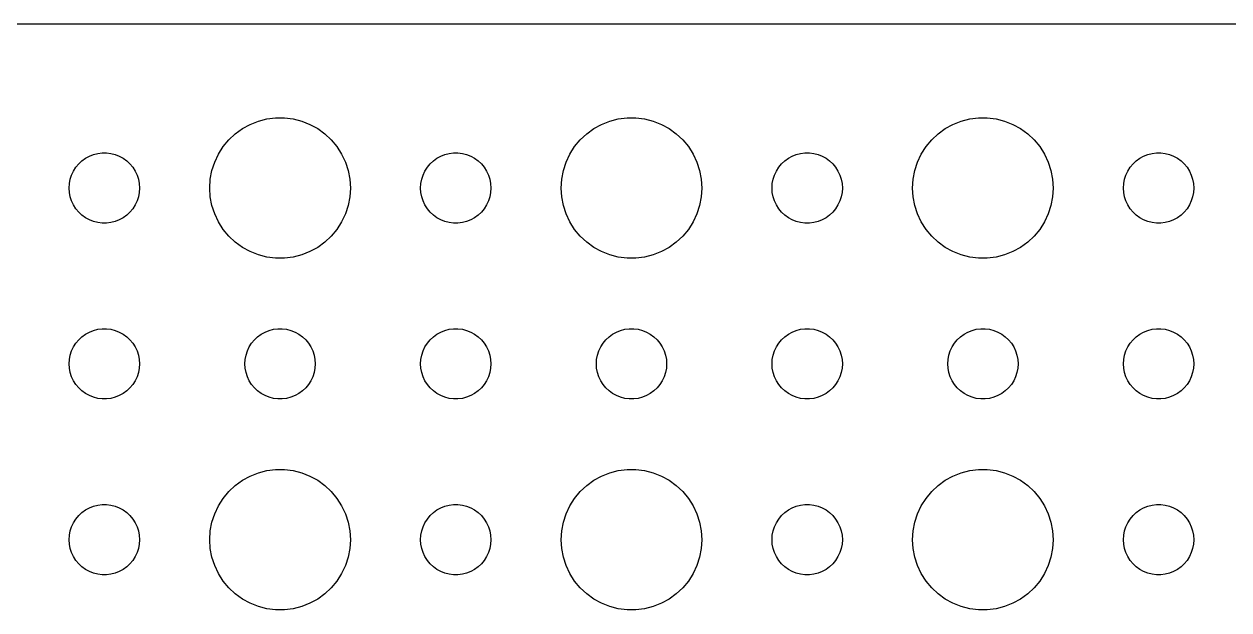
# Model space of a CAD drawing. Header units: metres. Extents: x -112 to 112, y -52 to 52.
# Drawn here: x -55.9 to -4.5, y 27 to 52 of the extents above; entities that cross this region are included whole.
import ezdxf

# ---------------------------------------------------------------- set-up
doc = ezdxf.new("R2010")
doc.units = ezdxf.units.M

msp = doc.modelspace()

# ---------------------------------------------------------------- linework, layer by layer
for p, q in [((107.314, 51.9901), (-107.314, 51.9901)), ((-46.2773, 47.7145), (-45.927, 47.8532)), ((-45.927, 47.8532), (-45.5621, 47.9469)), ((-45.5621, 47.9469), (-45.1884, 47.9941)), ((-45.1884, 47.9941), (-44.8116, 47.9941)), ((-44.8116, 47.9941), (-44.4379, 47.9469)), ((-44.4379, 47.9469), (-44.0729, 47.8532)), ((-44.0729, 47.8532), (-43.7227, 47.7145)), ((-31.2773, 47.7145), (-30.927, 47.8532)), ((-30.927, 47.8532), (-30.5621, 47.9469)), ((-30.5621, 47.9469), (-30.1884, 47.9941)), ((-30.1884, 47.9941), (-29.8116, 47.9941)), ((-29.8116, 47.9941), (-29.4379, 47.9469)), ((-29.4379, 47.9469), (-29.0729, 47.8532)), ((-29.0729, 47.8532), (-28.7227, 47.7145)), ((-16.2773, 47.7145), (-15.927, 47.8532)), ((-15.927, 47.8532), (-15.5621, 47.9469)), ((-15.5621, 47.9469), (-15.1884, 47.9941)), ((-15.1884, 47.9941), (-14.8116, 47.9941)), ((-14.8116, 47.9941), (-14.4379, 47.9469)), ((-14.4379, 47.9469), (-14.0729, 47.8532)), ((-14.0729, 47.8532), (-13.7227, 47.7145)), ((-47.1869, 47.0536), (-46.9123, 47.3115)), ((-46.9123, 47.3115), (-46.6075, 47.533)), ((-46.6075, 47.533), (-46.2773, 47.7145)), ((-43.7227, 47.7145), (-43.3925, 47.533)), ((-43.3925, 47.533), (-43.0877, 47.3115)), ((-43.0877, 47.3115), (-42.8131, 47.0536)), ((-32.1869, 47.0536), (-31.9123, 47.3115)), ((-31.9123, 47.3115), (-31.6075, 47.533)), ((-31.6075, 47.533), (-31.2773, 47.7145)), ((-28.7227, 47.7145), (-28.3925, 47.533)), ((-28.3925, 47.533), (-28.0877, 47.3115)), ((-28.0877, 47.3115), (-27.8131, 47.0536)), ((-17.1869, 47.0536), (-16.9123, 47.3115)), ((-16.9123, 47.3115), (-16.6075, 47.533)), ((-16.6075, 47.533), (-16.2773, 47.7145)), ((-13.7227, 47.7145), (-13.3925, 47.533)), ((-13.3925, 47.533), (-13.0877, 47.3115)), ((-13.0877, 47.3115), (-12.8131, 47.0536)), ((-47.427, 46.7634), (-47.1869, 47.0536)), ((-42.8131, 47.0536), (-42.5729, 46.7634)), ((-32.427, 46.7634), (-32.1869, 47.0536)), ((-27.8131, 47.0536), (-27.5729, 46.7634)), ((-17.427, 46.7634), (-17.1869, 47.0536)), ((-12.8131, 47.0536), (-12.5729, 46.7634)), ((-53.3037, 46.2665), (-53.1387, 46.3572)), ((-53.1387, 46.3572), (-52.9635, 46.4266)), ((-52.9635, 46.4266), (-52.7811, 46.4734)), ((-52.7811, 46.4734), (-52.5942, 46.497)), ((-52.5942, 46.497), (-52.4058, 46.497)), ((-52.4058, 46.497), (-52.2189, 46.4734)), ((-52.2189, 46.4734), (-52.0365, 46.4266)), ((-52.0365, 46.4266), (-51.8613, 46.3572)), ((-51.8613, 46.3572), (-51.6963, 46.2665)), ((-47.7893, 46.1044), (-47.6289, 46.4453)), ((-47.6289, 46.4453), (-47.427, 46.7634)), ((-42.5729, 46.7634), (-42.3711, 46.4453)), ((-42.3711, 46.4453), (-42.2107, 46.1044)), ((-38.3037, 46.2665), (-38.1387, 46.3572)), ((-38.1387, 46.3572), (-37.9635, 46.4266)), ((-37.9635, 46.4266), (-37.7811, 46.4734)), ((-37.7811, 46.4734), (-37.5942, 46.497)), ((-37.5942, 46.497), (-37.4058, 46.497)), ((-37.4058, 46.497), (-37.2189, 46.4734)), ((-37.2189, 46.4734), (-37.0365, 46.4266)), ((-37.0365, 46.4266), (-36.8613, 46.3572)), ((-36.8613, 46.3572), (-36.6963, 46.2665)), ((-32.7893, 46.1044), (-32.6289, 46.4453)), ((-32.6289, 46.4453), (-32.427, 46.7634)), ((-27.5729, 46.7634), (-27.3711, 46.4453)), ((-27.3711, 46.4453), (-27.2107, 46.1044)), ((-23.3037, 46.2665), (-23.1387, 46.3572)), ((-23.1387, 46.3572), (-22.9635, 46.4266)), ((-22.9635, 46.4266), (-22.7811, 46.4734)), ((-22.7811, 46.4734), (-22.5942, 46.497)), ((-22.5942, 46.497), (-22.4058, 46.497)), ((-22.4058, 46.497), (-22.2189, 46.4734)), ((-22.2189, 46.4734), (-22.0365, 46.4266)), ((-22.0365, 46.4266), (-21.8613, 46.3572)), ((-21.8613, 46.3572), (-21.6963, 46.2665)), ((-17.7893, 46.1044), (-17.6289, 46.4453)), ((-17.6289, 46.4453), (-17.427, 46.7634)), ((-12.5729, 46.7634), (-12.3711, 46.4453)), ((-12.3711, 46.4453), (-12.2107, 46.1044)), ((-8.30373, 46.2665), (-8.13866, 46.3572)), ((-8.13866, 46.3572), (-7.96352, 46.4266)), ((-7.96352, 46.4266), (-7.78107, 46.4734)), ((-7.78107, 46.4734), (-7.59418, 46.497)), ((-7.59418, 46.497), (-7.40581, 46.497)), ((-7.40581, 46.497), (-7.21892, 46.4734)), ((-7.21892, 46.4734), (-7.03647, 46.4266)), ((-7.03647, 46.4266), (-6.86133, 46.3572)), ((-6.86133, 46.3572), (-6.69626, 46.2665)), ((-53.8145, 45.7226), (-53.7135, 45.8817)), ((-53.7135, 45.8817), (-53.5934, 46.0268)), ((-53.5934, 46.0268), (-53.4561, 46.1558)), ((-53.4561, 46.1558), (-53.3037, 46.2665)), ((-51.6963, 46.2665), (-51.5439, 46.1558)), ((-51.5439, 46.1558), (-51.4065, 46.0268)), ((-51.4065, 46.0268), (-51.2865, 45.8817)), ((-51.2865, 45.8817), (-51.1855, 45.7226)), ((-47.9057, 45.7461), (-47.7893, 46.1044)), ((-42.2107, 46.1044), (-42.0942, 45.7461)), ((-38.8145, 45.7226), (-38.7135, 45.8817)), ((-38.7135, 45.8817), (-38.5934, 46.0268)), ((-38.5934, 46.0268), (-38.4561, 46.1558)), ((-38.4561, 46.1558), (-38.3037, 46.2665)), ((-36.6963, 46.2665), (-36.5439, 46.1558)), ((-36.5439, 46.1558), (-36.4065, 46.0268)), ((-36.4065, 46.0268), (-36.2865, 45.8817)), ((-36.2865, 45.8817), (-36.1855, 45.7226)), ((-32.9057, 45.7461), (-32.7893, 46.1044)), ((-27.2107, 46.1044), (-27.0942, 45.7461)), ((-23.8145, 45.7226), (-23.7135, 45.8817)), ((-23.7135, 45.8817), (-23.5934, 46.0268)), ((-23.5934, 46.0268), (-23.4561, 46.1558)), ((-23.4561, 46.1558), (-23.3037, 46.2665)), ((-21.6963, 46.2665), (-21.5439, 46.1558)), ((-21.5439, 46.1558), (-21.4065, 46.0268)), ((-21.4065, 46.0268), (-21.2865, 45.8817)), ((-21.2865, 45.8817), (-21.1855, 45.7226)), ((-17.9057, 45.7461), (-17.7893, 46.1044)), ((-12.2107, 46.1044), (-12.0942, 45.7461)), ((-8.81445, 45.7226), (-8.71352, 45.8817)), ((-8.71352, 45.8817), (-8.59344, 46.0268)), ((-8.59344, 46.0268), (-8.45613, 46.1558)), ((-8.45613, 46.1558), (-8.30373, 46.2665)), ((-6.69626, 46.2665), (-6.54385, 46.1558)), ((-6.54385, 46.1558), (-6.40654, 46.0268)), ((-6.40654, 46.0268), (-6.28647, 45.8817)), ((-6.28647, 45.8817), (-6.18553, 45.7226)), ((-53.9882, 45.188), (-53.9529, 45.373)), ((-53.9529, 45.373), (-53.8947, 45.5522)), ((-53.8947, 45.5522), (-53.8145, 45.7226)), ((-51.1855, 45.7226), (-51.1053, 45.5522)), ((-51.1053, 45.5522), (-51.0471, 45.373)), ((-51.0471, 45.373), (-51.0118, 45.188)), ((-48, 45), (-47.9763, 45.376)), ((-47.9763, 45.376), (-47.9057, 45.7461)), ((-42.0942, 45.7461), (-42.0237, 45.376)), ((-42.0237, 45.376), (-42, 45)), ((-38.9882, 45.188), (-38.9529, 45.373)), ((-38.9529, 45.373), (-38.8947, 45.5522)), ((-38.8947, 45.5522), (-38.8145, 45.7226)), ((-36.1855, 45.7226), (-36.1053, 45.5522)), ((-36.1053, 45.5522), (-36.0471, 45.373)), ((-36.0471, 45.373), (-36.0118, 45.188)), ((-33, 45), (-32.9763, 45.376)), ((-32.9763, 45.376), (-32.9057, 45.7461)), ((-27.0942, 45.7461), (-27.0237, 45.376)), ((-27.0237, 45.376), (-27, 45)), ((-23.9882, 45.188), (-23.9529, 45.373)), ((-23.9529, 45.373), (-23.8947, 45.5522)), ((-23.8947, 45.5522), (-23.8145, 45.7226)), ((-21.1855, 45.7226), (-21.1053, 45.5522)), ((-21.1053, 45.5522), (-21.0471, 45.373)), ((-21.0471, 45.373), (-21.0118, 45.188)), ((-18, 45), (-17.9763, 45.376)), ((-17.9763, 45.376), (-17.9057, 45.7461)), ((-12.0942, 45.7461), (-12.0237, 45.376)), ((-12.0237, 45.376), (-12, 45)), ((-8.98816, 45.188), (-8.95287, 45.373)), ((-8.95287, 45.373), (-8.89465, 45.5522)), ((-8.89465, 45.5522), (-8.81445, 45.7226)), ((-6.18553, 45.7226), (-6.10533, 45.5522)), ((-6.10533, 45.5522), (-6.04712, 45.373)), ((-6.04712, 45.373), (-6.01183, 45.188)), ((-54, 45), (-53.9882, 45.188)), ((-53.9882, 44.812), (-54, 45)), ((-53.9529, 44.627), (-53.9882, 44.812)), ((-51.0118, 44.812), (-51.0471, 44.627)), ((-51.0118, 45.188), (-51, 45)), ((-51, 45), (-51.0118, 44.812)), ((-47.9763, 44.624), (-48, 45)), ((-42, 45), (-42.0237, 44.624)), ((-39, 45), (-38.9882, 45.188)), ((-38.9882, 44.812), (-39, 45)), ((-38.9529, 44.627), (-38.9882, 44.812)), ((-36.0118, 44.812), (-36.0471, 44.627)), ((-36.0118, 45.188), (-36, 45)), ((-36, 45), (-36.0118, 44.812)), ((-32.9763, 44.624), (-33, 45)), ((-27, 45), (-27.0237, 44.624)), ((-24, 45), (-23.9882, 45.188)), ((-23.9882, 44.812), (-24, 45)), ((-23.9529, 44.627), (-23.9882, 44.812)), ((-21.0118, 44.812), (-21.0471, 44.627)), ((-21.0118, 45.188), (-21, 45)), ((-21, 45), (-21.0118, 44.812)), ((-17.9763, 44.624), (-18, 45)), ((-12, 45), (-12.0237, 44.624)), ((-9, 45), (-8.98816, 45.188)), ((-8.98816, 44.812), (-9, 45)), ((-8.95287, 44.627), (-8.98816, 44.812)), ((-6.01183, 44.812), (-6.04712, 44.627)), ((-6.01183, 45.188), (-6, 45)), ((-6, 45), (-6.01183, 44.812)), ((-53.8947, 44.4478), (-53.9529, 44.627)), ((-53.8145, 44.2774), (-53.8947, 44.4478)), ((-53.7135, 44.1183), (-53.8145, 44.2774)), ((-51.1855, 44.2774), (-51.2865, 44.1183)), ((-51.1053, 44.4478), (-51.1855, 44.2774)), ((-51.0471, 44.627), (-51.1053, 44.4478)), ((-47.9057, 44.2539), (-47.9763, 44.624)), ((-47.7893, 43.8956), (-47.9057, 44.2539)), ((-42.0942, 44.2539), (-42.2107, 43.8956)), ((-42.0237, 44.624), (-42.0942, 44.2539)), ((-38.8947, 44.4478), (-38.9529, 44.627)), ((-38.8145, 44.2774), (-38.8947, 44.4478)), ((-38.7135, 44.1183), (-38.8145, 44.2774)), ((-36.1855, 44.2774), (-36.2865, 44.1183)), ((-36.1053, 44.4478), (-36.1855, 44.2774)), ((-36.0471, 44.627), (-36.1053, 44.4478)), ((-32.9057, 44.2539), (-32.9763, 44.624)), ((-32.7893, 43.8956), (-32.9057, 44.2539)), ((-27.0942, 44.2539), (-27.2107, 43.8956)), ((-27.0237, 44.624), (-27.0942, 44.2539)), ((-23.8947, 44.4478), (-23.9529, 44.627)), ((-23.8145, 44.2774), (-23.8947, 44.4478)), ((-23.7135, 44.1183), (-23.8145, 44.2774)), ((-21.1855, 44.2774), (-21.2865, 44.1183)), ((-21.1053, 44.4478), (-21.1855, 44.2774)), ((-21.0471, 44.627), (-21.1053, 44.4478)), ((-17.9057, 44.2539), (-17.9763, 44.624)), ((-17.7893, 43.8956), (-17.9057, 44.2539)), ((-12.0942, 44.2539), (-12.2107, 43.8956)), ((-12.0237, 44.624), (-12.0942, 44.2539)), ((-8.89465, 44.4478), (-8.95287, 44.627)), ((-8.81445, 44.2774), (-8.89465, 44.4478)), ((-8.71352, 44.1183), (-8.81445, 44.2774)), ((-6.18553, 44.2774), (-6.28647, 44.1183)), ((-6.10533, 44.4478), (-6.18553, 44.2774)), ((-6.04712, 44.627), (-6.10533, 44.4478)), ((-53.5934, 43.9732), (-53.7135, 44.1183)), ((-53.4561, 43.8442), (-53.5934, 43.9732)), ((-53.3037, 43.7335), (-53.4561, 43.8442)), ((-53.1387, 43.6428), (-53.3037, 43.7335)), ((-51.6963, 43.7335), (-51.8613, 43.6428)), ((-51.5439, 43.8442), (-51.6963, 43.7335)), ((-51.4065, 43.9732), (-51.5439, 43.8442)), ((-51.2865, 44.1183), (-51.4065, 43.9732)), ((-47.6289, 43.5547), (-47.7893, 43.8956)), ((-42.2107, 43.8956), (-42.3711, 43.5547)), ((-38.5934, 43.9732), (-38.7135, 44.1183)), ((-38.4561, 43.8442), (-38.5934, 43.9732)), ((-38.3037, 43.7335), (-38.4561, 43.8442)), ((-38.1387, 43.6428), (-38.3037, 43.7335)), ((-36.6963, 43.7335), (-36.8613, 43.6428)), ((-36.5439, 43.8442), (-36.6963, 43.7335)), ((-36.4065, 43.9732), (-36.5439, 43.8442)), ((-36.2865, 44.1183), (-36.4065, 43.9732)), ((-32.6289, 43.5547), (-32.7893, 43.8956)), ((-27.2107, 43.8956), (-27.3711, 43.5547)), ((-23.5934, 43.9732), (-23.7135, 44.1183)), ((-23.4561, 43.8442), (-23.5934, 43.9732)), ((-23.3037, 43.7335), (-23.4561, 43.8442)), ((-23.1387, 43.6428), (-23.3037, 43.7335)), ((-21.6963, 43.7335), (-21.8613, 43.6428)), ((-21.5439, 43.8442), (-21.6963, 43.7335)), ((-21.4065, 43.9732), (-21.5439, 43.8442)), ((-21.2865, 44.1183), (-21.4065, 43.9732)), ((-17.6289, 43.5547), (-17.7893, 43.8956)), ((-12.2107, 43.8956), (-12.3711, 43.5547)), ((-8.59344, 43.9732), (-8.71352, 44.1183)), ((-8.45613, 43.8442), (-8.59344, 43.9732)), ((-8.30373, 43.7335), (-8.45613, 43.8442)), ((-8.13866, 43.6428), (-8.30373, 43.7335)), ((-6.69626, 43.7335), (-6.86133, 43.6428)), ((-6.54385, 43.8442), (-6.69626, 43.7335)), ((-6.40654, 43.9732), (-6.54385, 43.8442)), ((-6.28647, 44.1183), (-6.40654, 43.9732)), ((-52.9635, 43.5734), (-53.1387, 43.6428)), ((-52.7811, 43.5266), (-52.9635, 43.5734)), ((-52.5942, 43.503), (-52.7811, 43.5266)), ((-52.4058, 43.503), (-52.5942, 43.503)), ((-52.2189, 43.5266), (-52.4058, 43.503)), ((-52.0365, 43.5734), (-52.2189, 43.5266)), ((-51.8613, 43.6428), (-52.0365, 43.5734)), ((-47.427, 43.2366), (-47.6289, 43.5547)), ((-47.1869, 42.9464), (-47.427, 43.2366)), ((-42.5729, 43.2366), (-42.8131, 42.9464)), ((-42.3711, 43.5547), (-42.5729, 43.2366)), ((-37.9635, 43.5734), (-38.1387, 43.6428)), ((-37.7811, 43.5266), (-37.9635, 43.5734)), ((-37.5942, 43.503), (-37.7811, 43.5266)), ((-37.4058, 43.503), (-37.5942, 43.503)), ((-37.2189, 43.5266), (-37.4058, 43.503)), ((-37.0365, 43.5734), (-37.2189, 43.5266)), ((-36.8613, 43.6428), (-37.0365, 43.5734)), ((-32.427, 43.2366), (-32.6289, 43.5547)), ((-32.1869, 42.9464), (-32.427, 43.2366)), ((-27.5729, 43.2366), (-27.8131, 42.9464)), ((-27.3711, 43.5547), (-27.5729, 43.2366)), ((-22.9635, 43.5734), (-23.1387, 43.6428)), ((-22.7811, 43.5266), (-22.9635, 43.5734)), ((-22.5942, 43.503), (-22.7811, 43.5266)), ((-22.4058, 43.503), (-22.5942, 43.503)), ((-22.2189, 43.5266), (-22.4058, 43.503)), ((-22.0365, 43.5734), (-22.2189, 43.5266)), ((-21.8613, 43.6428), (-22.0365, 43.5734)), ((-17.427, 43.2366), (-17.6289, 43.5547)), ((-17.1869, 42.9464), (-17.427, 43.2366)), ((-12.5729, 43.2366), (-12.8131, 42.9464)), ((-12.3711, 43.5547), (-12.5729, 43.2366)), ((-7.96352, 43.5734), (-8.13866, 43.6428)), ((-7.78107, 43.5266), (-7.96352, 43.5734)), ((-7.59418, 43.503), (-7.78107, 43.5266)), ((-7.40581, 43.503), (-7.59418, 43.503)), ((-7.21892, 43.5266), (-7.40581, 43.503)), ((-7.03647, 43.5734), (-7.21892, 43.5266)), ((-6.86133, 43.6428), (-7.03647, 43.5734)), ((-46.9123, 42.6885), (-47.1869, 42.9464)), ((-46.6075, 42.467), (-46.9123, 42.6885)), ((-43.0877, 42.6885), (-43.3925, 42.467)), ((-42.8131, 42.9464), (-43.0877, 42.6885)), ((-31.9123, 42.6885), (-32.1869, 42.9464)), ((-31.6075, 42.467), (-31.9123, 42.6885)), ((-28.0877, 42.6885), (-28.3925, 42.467)), ((-27.8131, 42.9464), (-28.0877, 42.6885)), ((-16.9123, 42.6885), (-17.1869, 42.9464)), ((-16.6075, 42.467), (-16.9123, 42.6885)), ((-13.0877, 42.6885), (-13.3925, 42.467)), ((-12.8131, 42.9464), (-13.0877, 42.6885)), ((-46.2773, 42.2855), (-46.6075, 42.467)), ((-45.927, 42.1468), (-46.2773, 42.2855)), ((-43.7227, 42.2855), (-44.0729, 42.1468)), ((-43.3925, 42.467), (-43.7227, 42.2855)), ((-31.2773, 42.2855), (-31.6075, 42.467)), ((-30.927, 42.1468), (-31.2773, 42.2855)), ((-28.7227, 42.2855), (-29.0729, 42.1468)), ((-28.3925, 42.467), (-28.7227, 42.2855)), ((-16.2773, 42.2855), (-16.6075, 42.467)), ((-15.927, 42.1468), (-16.2773, 42.2855)), ((-13.7227, 42.2855), (-14.0729, 42.1468)), ((-13.3925, 42.467), (-13.7227, 42.2855)), ((-45.5621, 42.0531), (-45.927, 42.1468)), ((-45.1884, 42.0059), (-45.5621, 42.0531)), ((-44.8116, 42.0059), (-45.1884, 42.0059)), ((-44.4379, 42.0531), (-44.8116, 42.0059)), ((-44.0729, 42.1468), (-44.4379, 42.0531)), ((-30.5621, 42.0531), (-30.927, 42.1468)), ((-30.1884, 42.0059), (-30.5621, 42.0531)), ((-29.8116, 42.0059), (-30.1884, 42.0059)), ((-29.4379, 42.0531), (-29.8116, 42.0059)), ((-29.0729, 42.1468), (-29.4379, 42.0531)), ((-15.5621, 42.0531), (-15.927, 42.1468)), ((-15.1884, 42.0059), (-15.5621, 42.0531)), ((-14.8116, 42.0059), (-15.1884, 42.0059)), ((-14.4379, 42.0531), (-14.8116, 42.0059)), ((-14.0729, 42.1468), (-14.4379, 42.0531)), ((-53.5934, 38.5268), (-53.4561, 38.6558)), ((-53.4561, 38.6558), (-53.3037, 38.7665)), ((-53.3037, 38.7665), (-53.1387, 38.8572)), ((-53.1387, 38.8572), (-52.9635, 38.9266)), ((-52.9635, 38.9266), (-52.7811, 38.9734)), ((-52.7811, 38.9734), (-52.5942, 38.997)), ((-52.5942, 38.997), (-52.4058, 38.997)), ((-52.4058, 38.997), (-52.2189, 38.9734)), ((-52.2189, 38.9734), (-52.0365, 38.9266)), ((-52.0365, 38.9266), (-51.8613, 38.8572)), ((-51.8613, 38.8572), (-51.6963, 38.7665)), ((-51.6963, 38.7665), (-51.5439, 38.6558)), ((-51.5439, 38.6558), (-51.4065, 38.5268)), ((-46.0934, 38.5268), (-45.9561, 38.6558)), ((-45.9561, 38.6558), (-45.8037, 38.7665)), ((-45.8037, 38.7665), (-45.6387, 38.8572)), ((-45.6387, 38.8572), (-45.4635, 38.9266)), ((-45.4635, 38.9266), (-45.2811, 38.9734)), ((-45.2811, 38.9734), (-45.0942, 38.997)), ((-45.0942, 38.997), (-44.9058, 38.997)), ((-44.9058, 38.997), (-44.7189, 38.9734)), ((-44.7189, 38.9734), (-44.5365, 38.9266)), ((-44.5365, 38.9266), (-44.3613, 38.8572)), ((-44.3613, 38.8572), (-44.1963, 38.7665)), ((-44.1963, 38.7665), (-44.0439, 38.6558)), ((-44.0439, 38.6558), (-43.9065, 38.5268)), ((-38.5934, 38.5268), (-38.4561, 38.6558)), ((-38.4561, 38.6558), (-38.3037, 38.7665)), ((-38.3037, 38.7665), (-38.1387, 38.8572)), ((-38.1387, 38.8572), (-37.9635, 38.9266)), ((-37.9635, 38.9266), (-37.7811, 38.9734)), ((-37.7811, 38.9734), (-37.5942, 38.997)), ((-37.5942, 38.997), (-37.4058, 38.997)), ((-37.4058, 38.997), (-37.2189, 38.9734)), ((-37.2189, 38.9734), (-37.0365, 38.9266)), ((-37.0365, 38.9266), (-36.8613, 38.8572)), ((-36.8613, 38.8572), (-36.6963, 38.7665)), ((-36.6963, 38.7665), (-36.5439, 38.6558)), ((-36.5439, 38.6558), (-36.4065, 38.5268)), ((-31.0934, 38.5268), (-30.9561, 38.6558)), ((-30.9561, 38.6558), (-30.8037, 38.7665)), ((-30.8037, 38.7665), (-30.6387, 38.8572)), ((-30.6387, 38.8572), (-30.4635, 38.9266)), ((-30.4635, 38.9266), (-30.2811, 38.9734)), ((-30.2811, 38.9734), (-30.0942, 38.997)), ((-30.0942, 38.997), (-29.9058, 38.997)), ((-29.9058, 38.997), (-29.7189, 38.9734)), ((-29.7189, 38.9734), (-29.5365, 38.9266)), ((-29.5365, 38.9266), (-29.3613, 38.8572)), ((-29.3613, 38.8572), (-29.1963, 38.7665)), ((-29.1963, 38.7665), (-29.0439, 38.6558)), ((-29.0439, 38.6558), (-28.9065, 38.5268)), ((-23.5934, 38.5268), (-23.4561, 38.6558)), ((-23.4561, 38.6558), (-23.3037, 38.7665)), ((-23.3037, 38.7665), (-23.1387, 38.8572)), ((-23.1387, 38.8572), (-22.9635, 38.9266)), ((-22.9635, 38.9266), (-22.7811, 38.9734)), ((-22.7811, 38.9734), (-22.5942, 38.997)), ((-22.5942, 38.997), (-22.4058, 38.997)), ((-22.4058, 38.997), (-22.2189, 38.9734)), ((-22.2189, 38.9734), (-22.0365, 38.9266)), ((-22.0365, 38.9266), (-21.8613, 38.8572)), ((-21.8613, 38.8572), (-21.6963, 38.7665)), ((-21.6963, 38.7665), (-21.5439, 38.6558)), ((-21.5439, 38.6558), (-21.4065, 38.5268)), ((-16.0934, 38.5268), (-15.9561, 38.6558)), ((-15.9561, 38.6558), (-15.8037, 38.7665)), ((-15.8037, 38.7665), (-15.6387, 38.8572)), ((-15.6387, 38.8572), (-15.4635, 38.9266)), ((-15.4635, 38.9266), (-15.2811, 38.9734)), ((-15.2811, 38.9734), (-15.0942, 38.997)), ((-15.0942, 38.997), (-14.9058, 38.997)), ((-14.9058, 38.997), (-14.7189, 38.9734)), ((-14.7189, 38.9734), (-14.5365, 38.9266)), ((-14.5365, 38.9266), (-14.3613, 38.8572)), ((-14.3613, 38.8572), (-14.1963, 38.7665)), ((-14.1963, 38.7665), (-14.0439, 38.6558)), ((-14.0439, 38.6558), (-13.9065, 38.5268)), ((-8.59344, 38.5268), (-8.45613, 38.6558)), ((-8.45613, 38.6558), (-8.30373, 38.7665)), ((-8.30373, 38.7665), (-8.13866, 38.8572)), ((-8.13866, 38.8572), (-7.96352, 38.9266)), ((-7.96352, 38.9266), (-7.78107, 38.9734)), ((-7.78107, 38.9734), (-7.59418, 38.997)), ((-7.59418, 38.997), (-7.40581, 38.997)), ((-7.40581, 38.997), (-7.21892, 38.9734)), ((-7.21892, 38.9734), (-7.03647, 38.9266)), ((-7.03647, 38.9266), (-6.86133, 38.8572)), ((-6.86133, 38.8572), (-6.69626, 38.7665)), ((-6.69626, 38.7665), (-6.54385, 38.6558)), ((-6.54385, 38.6558), (-6.40654, 38.5268)), ((-53.8947, 38.0522), (-53.8145, 38.2226)), ((-53.8145, 38.2226), (-53.7135, 38.3817)), ((-53.7135, 38.3817), (-53.5934, 38.5268)), ((-51.4065, 38.5268), (-51.2865, 38.3817)), ((-51.2865, 38.3817), (-51.1855, 38.2226)), ((-51.1855, 38.2226), (-51.1053, 38.0522)), ((-46.3947, 38.0522), (-46.3145, 38.2226)), ((-46.3145, 38.2226), (-46.2135, 38.3817)), ((-46.2135, 38.3817), (-46.0934, 38.5268)), ((-43.9065, 38.5268), (-43.7865, 38.3817)), ((-43.7865, 38.3817), (-43.6855, 38.2226)), ((-43.6855, 38.2226), (-43.6053, 38.0522)), ((-38.8947, 38.0522), (-38.8145, 38.2226)), ((-38.8145, 38.2226), (-38.7135, 38.3817)), ((-38.7135, 38.3817), (-38.5934, 38.5268)), ((-36.4065, 38.5268), (-36.2865, 38.3817)), ((-36.2865, 38.3817), (-36.1855, 38.2226)), ((-36.1855, 38.2226), (-36.1053, 38.0522)), ((-31.3947, 38.0522), (-31.3145, 38.2226)), ((-31.3145, 38.2226), (-31.2135, 38.3817)), ((-31.2135, 38.3817), (-31.0934, 38.5268)), ((-28.9065, 38.5268), (-28.7865, 38.3817)), ((-28.7865, 38.3817), (-28.6855, 38.2226)), ((-28.6855, 38.2226), (-28.6053, 38.0522)), ((-23.8947, 38.0522), (-23.8145, 38.2226)), ((-23.8145, 38.2226), (-23.7135, 38.3817)), ((-23.7135, 38.3817), (-23.5934, 38.5268)), ((-21.4065, 38.5268), (-21.2865, 38.3817)), ((-21.2865, 38.3817), (-21.1855, 38.2226)), ((-21.1855, 38.2226), (-21.1053, 38.0522)), ((-16.3947, 38.0522), (-16.3145, 38.2226)), ((-16.3145, 38.2226), (-16.2135, 38.3817)), ((-16.2135, 38.3817), (-16.0934, 38.5268)), ((-13.9065, 38.5268), (-13.7865, 38.3817)), ((-13.7865, 38.3817), (-13.6855, 38.2226)), ((-13.6855, 38.2226), (-13.6053, 38.0522)), ((-8.89465, 38.0522), (-8.81445, 38.2226)), ((-8.81445, 38.2226), (-8.71352, 38.3817)), ((-8.71352, 38.3817), (-8.59344, 38.5268)), ((-6.40654, 38.5268), (-6.28647, 38.3817)), ((-6.28647, 38.3817), (-6.18553, 38.2226)), ((-6.18553, 38.2226), (-6.10533, 38.0522)), ((-54, 37.5), (-53.9882, 37.688)), ((-53.9882, 37.688), (-53.9529, 37.873)), ((-53.9529, 37.873), (-53.8947, 38.0522)), ((-51.1053, 38.0522), (-51.0471, 37.873)), ((-51.0471, 37.873), (-51.0118, 37.688)), ((-51.0118, 37.688), (-51, 37.5)), ((-46.5, 37.5), (-46.4882, 37.688)), ((-46.4882, 37.688), (-46.4529, 37.873)), ((-46.4529, 37.873), (-46.3947, 38.0522)), ((-43.6053, 38.0522), (-43.5471, 37.873)), ((-43.5471, 37.873), (-43.5118, 37.688)), ((-43.5118, 37.688), (-43.5, 37.5)), ((-39, 37.5), (-38.9882, 37.688)), ((-38.9882, 37.688), (-38.9529, 37.873)), ((-38.9529, 37.873), (-38.8947, 38.0522)), ((-36.1053, 38.0522), (-36.0471, 37.873)), ((-36.0471, 37.873), (-36.0118, 37.688)), ((-36.0118, 37.688), (-36, 37.5)), ((-31.5, 37.5), (-31.4882, 37.688)), ((-31.4882, 37.688), (-31.4529, 37.873)), ((-31.4529, 37.873), (-31.3947, 38.0522)), ((-28.6053, 38.0522), (-28.5471, 37.873)), ((-28.5471, 37.873), (-28.5118, 37.688)), ((-28.5118, 37.688), (-28.5, 37.5)), ((-24, 37.5), (-23.9882, 37.688)), ((-23.9882, 37.688), (-23.9529, 37.873)), ((-23.9529, 37.873), (-23.8947, 38.0522)), ((-21.1053, 38.0522), (-21.0471, 37.873)), ((-21.0471, 37.873), (-21.0118, 37.688)), ((-21.0118, 37.688), (-21, 37.5)), ((-16.5, 37.5), (-16.4882, 37.688)), ((-16.4882, 37.688), (-16.4529, 37.873)), ((-16.4529, 37.873), (-16.3947, 38.0522)), ((-13.6053, 38.0522), (-13.5471, 37.873)), ((-13.5471, 37.873), (-13.5118, 37.688)), ((-13.5118, 37.688), (-13.5, 37.5)), ((-9, 37.5), (-8.98816, 37.688)), ((-8.98816, 37.688), (-8.95287, 37.873)), ((-8.95287, 37.873), (-8.89465, 38.0522)), ((-6.10533, 38.0522), (-6.04712, 37.873)), ((-6.04712, 37.873), (-6.01183, 37.688)), ((-6.01183, 37.688), (-6, 37.5)), ((-53.9882, 37.312), (-54, 37.5)), ((-53.9529, 37.127), (-53.9882, 37.312)), ((-53.8947, 36.9478), (-53.9529, 37.127)), ((-51.0471, 37.127), (-51.1053, 36.9478)), ((-51.0118, 37.312), (-51.0471, 37.127)), ((-51, 37.5), (-51.0118, 37.312)), ((-46.4882, 37.312), (-46.5, 37.5)), ((-46.4529, 37.127), (-46.4882, 37.312)), ((-46.3947, 36.9478), (-46.4529, 37.127)), ((-43.5471, 37.127), (-43.6053, 36.9478)), ((-43.5118, 37.312), (-43.5471, 37.127)), ((-43.5, 37.5), (-43.5118, 37.312)), ((-38.9882, 37.312), (-39, 37.5)), ((-38.9529, 37.127), (-38.9882, 37.312)), ((-38.8947, 36.9478), (-38.9529, 37.127)), ((-36.0471, 37.127), (-36.1053, 36.9478)), ((-36.0118, 37.312), (-36.0471, 37.127)), ((-36, 37.5), (-36.0118, 37.312)), ((-31.4882, 37.312), (-31.5, 37.5)), ((-31.4529, 37.127), (-31.4882, 37.312)), ((-31.3947, 36.9478), (-31.4529, 37.127)), ((-28.5471, 37.127), (-28.6053, 36.9478)), ((-28.5118, 37.312), (-28.5471, 37.127)), ((-28.5, 37.5), (-28.5118, 37.312)), ((-23.9882, 37.312), (-24, 37.5)), ((-23.9529, 37.127), (-23.9882, 37.312)), ((-23.8947, 36.9478), (-23.9529, 37.127)), ((-21.0471, 37.127), (-21.1053, 36.9478)), ((-21.0118, 37.312), (-21.0471, 37.127)), ((-21, 37.5), (-21.0118, 37.312)), ((-16.4882, 37.312), (-16.5, 37.5)), ((-16.4529, 37.127), (-16.4882, 37.312)), ((-16.3947, 36.9478), (-16.4529, 37.127)), ((-13.5471, 37.127), (-13.6053, 36.9478)), ((-13.5118, 37.312), (-13.5471, 37.127)), ((-13.5, 37.5), (-13.5118, 37.312)), ((-8.98816, 37.312), (-9, 37.5)), ((-8.95287, 37.127), (-8.98816, 37.312)), ((-8.89465, 36.9478), (-8.95287, 37.127)), ((-6.04712, 37.127), (-6.10533, 36.9478)), ((-6.01183, 37.312), (-6.04712, 37.127)), ((-6, 37.5), (-6.01183, 37.312)), ((-53.8145, 36.7774), (-53.8947, 36.9478)), ((-53.7135, 36.6183), (-53.8145, 36.7774)), ((-53.5934, 36.4732), (-53.7135, 36.6183)), ((-51.2865, 36.6183), (-51.4065, 36.4732)), ((-51.1855, 36.7774), (-51.2865, 36.6183)), ((-51.1053, 36.9478), (-51.1855, 36.7774)), ((-46.3145, 36.7774), (-46.3947, 36.9478)), ((-46.2135, 36.6183), (-46.3145, 36.7774)), ((-46.0934, 36.4732), (-46.2135, 36.6183)), ((-43.7865, 36.6183), (-43.9065, 36.4732)), ((-43.6855, 36.7774), (-43.7865, 36.6183)), ((-43.6053, 36.9478), (-43.6855, 36.7774)), ((-38.8145, 36.7774), (-38.8947, 36.9478)), ((-38.7135, 36.6183), (-38.8145, 36.7774)), ((-38.5934, 36.4732), (-38.7135, 36.6183)), ((-36.2865, 36.6183), (-36.4065, 36.4732)), ((-36.1855, 36.7774), (-36.2865, 36.6183)), ((-36.1053, 36.9478), (-36.1855, 36.7774)), ((-31.3145, 36.7774), (-31.3947, 36.9478)), ((-31.2135, 36.6183), (-31.3145, 36.7774)), ((-31.0934, 36.4732), (-31.2135, 36.6183)), ((-28.7865, 36.6183), (-28.9065, 36.4732)), ((-28.6855, 36.7774), (-28.7865, 36.6183)), ((-28.6053, 36.9478), (-28.6855, 36.7774)), ((-23.8145, 36.7774), (-23.8947, 36.9478)), ((-23.7135, 36.6183), (-23.8145, 36.7774)), ((-23.5934, 36.4732), (-23.7135, 36.6183)), ((-21.2865, 36.6183), (-21.4065, 36.4732)), ((-21.1855, 36.7774), (-21.2865, 36.6183)), ((-21.1053, 36.9478), (-21.1855, 36.7774)), ((-16.3145, 36.7774), (-16.3947, 36.9478)), ((-16.2135, 36.6183), (-16.3145, 36.7774)), ((-16.0934, 36.4732), (-16.2135, 36.6183)), ((-13.7865, 36.6183), (-13.9065, 36.4732)), ((-13.6855, 36.7774), (-13.7865, 36.6183)), ((-13.6053, 36.9478), (-13.6855, 36.7774)), ((-8.81445, 36.7774), (-8.89465, 36.9478)), ((-8.71352, 36.6183), (-8.81445, 36.7774)), ((-8.59344, 36.4732), (-8.71352, 36.6183)), ((-6.28647, 36.6183), (-6.40654, 36.4732)), ((-6.18553, 36.7774), (-6.28647, 36.6183)), ((-6.10533, 36.9478), (-6.18553, 36.7774)), ((-53.4561, 36.3442), (-53.5934, 36.4732)), ((-53.3037, 36.2335), (-53.4561, 36.3442)), ((-53.1387, 36.1428), (-53.3037, 36.2335)), ((-52.9635, 36.0734), (-53.1387, 36.1428)), ((-52.7811, 36.0266), (-52.9635, 36.0734)), ((-52.5942, 36.003), (-52.7811, 36.0266)), ((-52.4058, 36.003), (-52.5942, 36.003)), ((-52.2189, 36.0266), (-52.4058, 36.003)), ((-52.0365, 36.0734), (-52.2189, 36.0266)), ((-51.8613, 36.1428), (-52.0365, 36.0734)), ((-51.6963, 36.2335), (-51.8613, 36.1428)), ((-51.5439, 36.3442), (-51.6963, 36.2335)), ((-51.4065, 36.4732), (-51.5439, 36.3442)), ((-45.9561, 36.3442), (-46.0934, 36.4732)), ((-45.8037, 36.2335), (-45.9561, 36.3442)), ((-45.6387, 36.1428), (-45.8037, 36.2335)), ((-45.4635, 36.0734), (-45.6387, 36.1428)), ((-45.2811, 36.0266), (-45.4635, 36.0734)), ((-45.0942, 36.003), (-45.2811, 36.0266)), ((-44.9058, 36.003), (-45.0942, 36.003)), ((-44.7189, 36.0266), (-44.9058, 36.003)), ((-44.5365, 36.0734), (-44.7189, 36.0266)), ((-44.3613, 36.1428), (-44.5365, 36.0734)), ((-44.1963, 36.2335), (-44.3613, 36.1428)), ((-44.0439, 36.3442), (-44.1963, 36.2335)), ((-43.9065, 36.4732), (-44.0439, 36.3442)), ((-38.4561, 36.3442), (-38.5934, 36.4732)), ((-38.3037, 36.2335), (-38.4561, 36.3442)), ((-38.1387, 36.1428), (-38.3037, 36.2335)), ((-37.9635, 36.0734), (-38.1387, 36.1428)), ((-37.7811, 36.0266), (-37.9635, 36.0734)), ((-37.5942, 36.003), (-37.7811, 36.0266)), ((-37.4058, 36.003), (-37.5942, 36.003)), ((-37.2189, 36.0266), (-37.4058, 36.003)), ((-37.0365, 36.0734), (-37.2189, 36.0266)), ((-36.8613, 36.1428), (-37.0365, 36.0734)), ((-36.6963, 36.2335), (-36.8613, 36.1428)), ((-36.5439, 36.3442), (-36.6963, 36.2335)), ((-36.4065, 36.4732), (-36.5439, 36.3442)), ((-30.9561, 36.3442), (-31.0934, 36.4732)), ((-30.8037, 36.2335), (-30.9561, 36.3442)), ((-30.6387, 36.1428), (-30.8037, 36.2335)), ((-30.4635, 36.0734), (-30.6387, 36.1428)), ((-30.2811, 36.0266), (-30.4635, 36.0734)), ((-30.0942, 36.003), (-30.2811, 36.0266)), ((-29.9058, 36.003), (-30.0942, 36.003)), ((-29.7189, 36.0266), (-29.9058, 36.003)), ((-29.5365, 36.0734), (-29.7189, 36.0266)), ((-29.3613, 36.1428), (-29.5365, 36.0734)), ((-29.1963, 36.2335), (-29.3613, 36.1428)), ((-29.0439, 36.3442), (-29.1963, 36.2335)), ((-28.9065, 36.4732), (-29.0439, 36.3442)), ((-23.4561, 36.3442), (-23.5934, 36.4732)), ((-23.3037, 36.2335), (-23.4561, 36.3442)), ((-23.1387, 36.1428), (-23.3037, 36.2335)), ((-22.9635, 36.0734), (-23.1387, 36.1428)), ((-22.7811, 36.0266), (-22.9635, 36.0734)), ((-22.5942, 36.003), (-22.7811, 36.0266)), ((-22.4058, 36.003), (-22.5942, 36.003)), ((-22.2189, 36.0266), (-22.4058, 36.003)), ((-22.0365, 36.0734), (-22.2189, 36.0266)), ((-21.8613, 36.1428), (-22.0365, 36.0734)), ((-21.6963, 36.2335), (-21.8613, 36.1428)), ((-21.5439, 36.3442), (-21.6963, 36.2335)), ((-21.4065, 36.4732), (-21.5439, 36.3442)), ((-15.9561, 36.3442), (-16.0934, 36.4732)), ((-15.8037, 36.2335), (-15.9561, 36.3442)), ((-15.6387, 36.1428), (-15.8037, 36.2335)), ((-15.4635, 36.0734), (-15.6387, 36.1428)), ((-15.2811, 36.0266), (-15.4635, 36.0734)), ((-15.0942, 36.003), (-15.2811, 36.0266)), ((-14.9058, 36.003), (-15.0942, 36.003)), ((-14.7189, 36.0266), (-14.9058, 36.003)), ((-14.5365, 36.0734), (-14.7189, 36.0266)), ((-14.3613, 36.1428), (-14.5365, 36.0734)), ((-14.1963, 36.2335), (-14.3613, 36.1428)), ((-14.0439, 36.3442), (-14.1963, 36.2335)), ((-13.9065, 36.4732), (-14.0439, 36.3442)), ((-8.45613, 36.3442), (-8.59344, 36.4732)), ((-8.30373, 36.2335), (-8.45613, 36.3442)), ((-8.13866, 36.1428), (-8.30373, 36.2335)), ((-7.96352, 36.0734), (-8.13866, 36.1428)), ((-7.78107, 36.0266), (-7.96352, 36.0734)), ((-7.59418, 36.003), (-7.78107, 36.0266)), ((-7.40581, 36.003), (-7.59418, 36.003)), ((-7.21892, 36.0266), (-7.40581, 36.003)), ((-7.03647, 36.0734), (-7.21892, 36.0266)), ((-6.86133, 36.1428), (-7.03647, 36.0734)), ((-6.69626, 36.2335), (-6.86133, 36.1428)), ((-6.54385, 36.3442), (-6.69626, 36.2335)), ((-6.40654, 36.4732), (-6.54385, 36.3442)), ((-45.927, 32.8532), (-45.5621, 32.9469)), ((-45.5621, 32.9469), (-45.1884, 32.9941)), ((-45.1884, 32.9941), (-44.8116, 32.9941)), ((-44.8116, 32.9941), (-44.4379, 32.9469)), ((-44.4379, 32.9469), (-44.0729, 32.8532)), ((-30.927, 32.8532), (-30.5621, 32.9469)), ((-30.5621, 32.9469), (-30.1884, 32.9941)), ((-30.1884, 32.9941), (-29.8116, 32.9941)), ((-29.8116, 32.9941), (-29.4379, 32.9469)), ((-29.4379, 32.9469), (-29.0729, 32.8532)), ((-15.927, 32.8532), (-15.5621, 32.9469)), ((-15.5621, 32.9469), (-15.1884, 32.9941)), ((-15.1884, 32.9941), (-14.8116, 32.9941)), ((-14.8116, 32.9941), (-14.4379, 32.9469)), ((-14.4379, 32.9469), (-14.0729, 32.8532)), ((-46.9123, 32.3115), (-46.6075, 32.533)), ((-46.6075, 32.533), (-46.2773, 32.7145)), ((-46.2773, 32.7145), (-45.927, 32.8532)), ((-44.0729, 32.8532), (-43.7227, 32.7145)), ((-43.7227, 32.7145), (-43.3925, 32.533)), ((-43.3925, 32.533), (-43.0877, 32.3115)), ((-31.9123, 32.3115), (-31.6075, 32.533)), ((-31.6075, 32.533), (-31.2773, 32.7145)), ((-31.2773, 32.7145), (-30.927, 32.8532)), ((-29.0729, 32.8532), (-28.7227, 32.7145)), ((-28.7227, 32.7145), (-28.3925, 32.533)), ((-28.3925, 32.533), (-28.0877, 32.3115)), ((-16.9123, 32.3115), (-16.6075, 32.533)), ((-16.6075, 32.533), (-16.2773, 32.7145)), ((-16.2773, 32.7145), (-15.927, 32.8532)), ((-14.0729, 32.8532), (-13.7227, 32.7145)), ((-13.7227, 32.7145), (-13.3925, 32.533)), ((-13.3925, 32.533), (-13.0877, 32.3115)), ((-47.427, 31.7634), (-47.1869, 32.0536)), ((-47.1869, 32.0536), (-46.9123, 32.3115)), ((-43.0877, 32.3115), (-42.8131, 32.0536)), ((-42.8131, 32.0536), (-42.5729, 31.7634)), ((-32.427, 31.7634), (-32.1869, 32.0536)), ((-32.1869, 32.0536), (-31.9123, 32.3115)), ((-28.0877, 32.3115), (-27.8131, 32.0536)), ((-27.8131, 32.0536), (-27.5729, 31.7634)), ((-17.427, 31.7634), (-17.1869, 32.0536)), ((-17.1869, 32.0536), (-16.9123, 32.3115)), ((-13.0877, 32.3115), (-12.8131, 32.0536)), ((-12.8131, 32.0536), (-12.5729, 31.7634)), ((-53.1387, 31.3572), (-52.9635, 31.4266)), ((-52.9635, 31.4266), (-52.7811, 31.4734)), ((-52.7811, 31.4734), (-52.5942, 31.497)), ((-52.5942, 31.497), (-52.4058, 31.497)), ((-52.4058, 31.497), (-52.2189, 31.4734)), ((-52.2189, 31.4734), (-52.0365, 31.4266)), ((-52.0365, 31.4266), (-51.8613, 31.3572)), ((-47.7893, 31.1044), (-47.6289, 31.4453)), ((-47.6289, 31.4453), (-47.427, 31.7634)), ((-42.5729, 31.7634), (-42.3711, 31.4453)), ((-42.3711, 31.4453), (-42.2107, 31.1044)), ((-38.1387, 31.3572), (-37.9635, 31.4266)), ((-37.9635, 31.4266), (-37.7811, 31.4734)), ((-37.7811, 31.4734), (-37.5942, 31.497)), ((-37.5942, 31.497), (-37.4058, 31.497)), ((-37.4058, 31.497), (-37.2189, 31.4734)), ((-37.2189, 31.4734), (-37.0365, 31.4266)), ((-37.0365, 31.4266), (-36.8613, 31.3572)), ((-32.7893, 31.1044), (-32.6289, 31.4453)), ((-32.6289, 31.4453), (-32.427, 31.7634)), ((-27.5729, 31.7634), (-27.3711, 31.4453)), ((-27.3711, 31.4453), (-27.2107, 31.1044)), ((-23.1387, 31.3572), (-22.9635, 31.4266)), ((-22.9635, 31.4266), (-22.7811, 31.4734)), ((-22.7811, 31.4734), (-22.5942, 31.497)), ((-22.5942, 31.497), (-22.4058, 31.497)), ((-22.4058, 31.497), (-22.2189, 31.4734)), ((-22.2189, 31.4734), (-22.0365, 31.4266)), ((-22.0365, 31.4266), (-21.8613, 31.3572)), ((-17.7893, 31.1044), (-17.6289, 31.4453)), ((-17.6289, 31.4453), (-17.427, 31.7634)), ((-12.5729, 31.7634), (-12.3711, 31.4453)), ((-12.3711, 31.4453), (-12.2107, 31.1044)), ((-8.13866, 31.3572), (-7.96352, 31.4266)), ((-7.96352, 31.4266), (-7.78107, 31.4734)), ((-7.78107, 31.4734), (-7.59418, 31.497)), ((-7.59418, 31.497), (-7.40581, 31.497)), ((-7.40581, 31.497), (-7.21892, 31.4734)), ((-7.21892, 31.4734), (-7.03647, 31.4266)), ((-7.03647, 31.4266), (-6.86133, 31.3572)), ((-53.8145, 30.7226), (-53.7135, 30.8817)), ((-53.7135, 30.8817), (-53.5934, 31.0268)), ((-53.5934, 31.0268), (-53.4561, 31.1558)), ((-53.4561, 31.1558), (-53.3037, 31.2665)), ((-53.3037, 31.2665), (-53.1387, 31.3572)), ((-51.8613, 31.3572), (-51.6963, 31.2665)), ((-51.6963, 31.2665), (-51.5439, 31.1558)), ((-51.5439, 31.1558), (-51.4065, 31.0268)), ((-51.4065, 31.0268), (-51.2865, 30.8817)), ((-51.2865, 30.8817), (-51.1855, 30.7226)), ((-47.9057, 30.7461), (-47.7893, 31.1044)), ((-42.2107, 31.1044), (-42.0942, 30.7461)), ((-38.8145, 30.7226), (-38.7135, 30.8817)), ((-38.7135, 30.8817), (-38.5934, 31.0268)), ((-38.5934, 31.0268), (-38.4561, 31.1558)), ((-38.4561, 31.1558), (-38.3037, 31.2665)), ((-38.3037, 31.2665), (-38.1387, 31.3572)), ((-36.8613, 31.3572), (-36.6963, 31.2665)), ((-36.6963, 31.2665), (-36.5439, 31.1558)), ((-36.5439, 31.1558), (-36.4065, 31.0268)), ((-36.4065, 31.0268), (-36.2865, 30.8817)), ((-36.2865, 30.8817), (-36.1855, 30.7226)), ((-32.9057, 30.7461), (-32.7893, 31.1044)), ((-27.2107, 31.1044), (-27.0942, 30.7461)), ((-23.8145, 30.7226), (-23.7135, 30.8817)), ((-23.7135, 30.8817), (-23.5934, 31.0268)), ((-23.5934, 31.0268), (-23.4561, 31.1558)), ((-23.4561, 31.1558), (-23.3037, 31.2665)), ((-23.3037, 31.2665), (-23.1387, 31.3572)), ((-21.8613, 31.3572), (-21.6963, 31.2665)), ((-21.6963, 31.2665), (-21.5439, 31.1558)), ((-21.5439, 31.1558), (-21.4065, 31.0268)), ((-21.4065, 31.0268), (-21.2865, 30.8817)), ((-21.2865, 30.8817), (-21.1855, 30.7226)), ((-17.9057, 30.7461), (-17.7893, 31.1044)), ((-12.2107, 31.1044), (-12.0942, 30.7461)), ((-8.81445, 30.7226), (-8.71352, 30.8817)), ((-8.71352, 30.8817), (-8.59344, 31.0268)), ((-8.59344, 31.0268), (-8.45613, 31.1558)), ((-8.45613, 31.1558), (-8.30373, 31.2665)), ((-8.30373, 31.2665), (-8.13866, 31.3572)), ((-6.86133, 31.3572), (-6.69626, 31.2665)), ((-6.69626, 31.2665), (-6.54385, 31.1558)), ((-6.54385, 31.1558), (-6.40654, 31.0268)), ((-6.40654, 31.0268), (-6.28647, 30.8817)), ((-6.28647, 30.8817), (-6.18553, 30.7226)), ((-53.9882, 30.188), (-53.9529, 30.373)), ((-53.9529, 30.373), (-53.8947, 30.5522)), ((-53.8947, 30.5522), (-53.8145, 30.7226)), ((-51.1855, 30.7226), (-51.1053, 30.5522)), ((-51.1053, 30.5522), (-51.0471, 30.373)), ((-51.0471, 30.373), (-51.0118, 30.188)), ((-48, 30), (-47.9763, 30.376)), ((-47.9763, 30.376), (-47.9057, 30.7461)), ((-42.0942, 30.7461), (-42.0237, 30.376)), ((-42.0237, 30.376), (-42, 30)), ((-38.9882, 30.188), (-38.9529, 30.373)), ((-38.9529, 30.373), (-38.8947, 30.5522)), ((-38.8947, 30.5522), (-38.8145, 30.7226)), ((-36.1855, 30.7226), (-36.1053, 30.5522)), ((-36.1053, 30.5522), (-36.0471, 30.373)), ((-36.0471, 30.373), (-36.0118, 30.188)), ((-33, 30), (-32.9763, 30.376)), ((-32.9763, 30.376), (-32.9057, 30.7461)), ((-27.0942, 30.7461), (-27.0237, 30.376)), ((-27.0237, 30.376), (-27, 30)), ((-23.9882, 30.188), (-23.9529, 30.373)), ((-23.9529, 30.373), (-23.8947, 30.5522)), ((-23.8947, 30.5522), (-23.8145, 30.7226)), ((-21.1855, 30.7226), (-21.1053, 30.5522)), ((-21.1053, 30.5522), (-21.0471, 30.373)), ((-21.0471, 30.373), (-21.0118, 30.188)), ((-18, 30), (-17.9763, 30.376)), ((-17.9763, 30.376), (-17.9057, 30.7461)), ((-12.0942, 30.7461), (-12.0237, 30.376)), ((-12.0237, 30.376), (-12, 30)), ((-8.98816, 30.188), (-8.95287, 30.373)), ((-8.95287, 30.373), (-8.89465, 30.5522)), ((-8.89465, 30.5522), (-8.81445, 30.7226)), ((-6.18553, 30.7226), (-6.10533, 30.5522)), ((-6.10533, 30.5522), (-6.04712, 30.373)), ((-6.04712, 30.373), (-6.01183, 30.188)), ((-54, 30), (-53.9882, 30.188)), ((-53.9882, 29.812), (-54, 30)), ((-51.0118, 30.188), (-51, 30)), ((-51, 30), (-51.0118, 29.812)), ((-47.9763, 29.624), (-48, 30)), ((-42, 30), (-42.0237, 29.624)), ((-39, 30), (-38.9882, 30.188)), ((-38.9882, 29.812), (-39, 30)), ((-36.0118, 30.188), (-36, 30)), ((-36, 30), (-36.0118, 29.812)), ((-32.9763, 29.624), (-33, 30)), ((-27, 30), (-27.0237, 29.624)), ((-24, 30), (-23.9882, 30.188)), ((-23.9882, 29.812), (-24, 30)), ((-21.0118, 30.188), (-21, 30)), ((-21, 30), (-21.0118, 29.812)), ((-17.9763, 29.624), (-18, 30)), ((-12, 30), (-12.0237, 29.624)), ((-9, 30), (-8.98816, 30.188)), ((-8.98816, 29.812), (-9, 30)), ((-6.01183, 30.188), (-6, 30)), ((-6, 30), (-6.01183, 29.812)), ((-53.9529, 29.627), (-53.9882, 29.812)), ((-53.8947, 29.4478), (-53.9529, 29.627)), ((-53.8145, 29.2774), (-53.8947, 29.4478)), ((-51.1053, 29.4478), (-51.1855, 29.2774)), ((-51.0471, 29.627), (-51.1053, 29.4478)), ((-51.0118, 29.812), (-51.0471, 29.627)), ((-47.9057, 29.2539), (-47.9763, 29.624)), ((-42.0237, 29.624), (-42.0942, 29.2539)), ((-38.9529, 29.627), (-38.9882, 29.812)), ((-38.8947, 29.4478), (-38.9529, 29.627)), ((-38.8145, 29.2774), (-38.8947, 29.4478)), ((-36.1053, 29.4478), (-36.1855, 29.2774)), ((-36.0471, 29.627), (-36.1053, 29.4478)), ((-36.0118, 29.812), (-36.0471, 29.627)), ((-32.9057, 29.2539), (-32.9763, 29.624)), ((-27.0237, 29.624), (-27.0942, 29.2539)), ((-23.9529, 29.627), (-23.9882, 29.812)), ((-23.8947, 29.4478), (-23.9529, 29.627)), ((-23.8145, 29.2774), (-23.8947, 29.4478)), ((-21.1053, 29.4478), (-21.1855, 29.2774)), ((-21.0471, 29.627), (-21.1053, 29.4478)), ((-21.0118, 29.812), (-21.0471, 29.627)), ((-17.9057, 29.2539), (-17.9763, 29.624)), ((-12.0237, 29.624), (-12.0942, 29.2539)), ((-8.95287, 29.627), (-8.98816, 29.812)), ((-8.89465, 29.4478), (-8.95287, 29.627)), ((-8.81445, 29.2774), (-8.89465, 29.4478)), ((-6.10533, 29.4478), (-6.18553, 29.2774)), ((-6.04712, 29.627), (-6.10533, 29.4478)), ((-6.01183, 29.812), (-6.04712, 29.627)), ((-53.7135, 29.1183), (-53.8145, 29.2774)), ((-53.5934, 28.9732), (-53.7135, 29.1183)), ((-53.4561, 28.8442), (-53.5934, 28.9732)), ((-53.3037, 28.7335), (-53.4561, 28.8442)), ((-51.5439, 28.8442), (-51.6963, 28.7335)), ((-51.4065, 28.9732), (-51.5439, 28.8442)), ((-51.2865, 29.1183), (-51.4065, 28.9732)), ((-51.1855, 29.2774), (-51.2865, 29.1183)), ((-47.7893, 28.8956), (-47.9057, 29.2539)), ((-47.6289, 28.5547), (-47.7893, 28.8956)), ((-42.2107, 28.8956), (-42.3711, 28.5547)), ((-42.0942, 29.2539), (-42.2107, 28.8956)), ((-38.7135, 29.1183), (-38.8145, 29.2774)), ((-38.5934, 28.9732), (-38.7135, 29.1183)), ((-38.4561, 28.8442), (-38.5934, 28.9732)), ((-38.3037, 28.7335), (-38.4561, 28.8442)), ((-36.5439, 28.8442), (-36.6963, 28.7335)), ((-36.4065, 28.9732), (-36.5439, 28.8442)), ((-36.2865, 29.1183), (-36.4065, 28.9732)), ((-36.1855, 29.2774), (-36.2865, 29.1183)), ((-32.7893, 28.8956), (-32.9057, 29.2539)), ((-32.6289, 28.5547), (-32.7893, 28.8956)), ((-27.2107, 28.8956), (-27.3711, 28.5547)), ((-27.0942, 29.2539), (-27.2107, 28.8956)), ((-23.7135, 29.1183), (-23.8145, 29.2774)), ((-23.5934, 28.9732), (-23.7135, 29.1183)), ((-23.4561, 28.8442), (-23.5934, 28.9732)), ((-23.3037, 28.7335), (-23.4561, 28.8442)), ((-21.5439, 28.8442), (-21.6963, 28.7335)), ((-21.4065, 28.9732), (-21.5439, 28.8442)), ((-21.2865, 29.1183), (-21.4065, 28.9732)), ((-21.1855, 29.2774), (-21.2865, 29.1183)), ((-17.7893, 28.8956), (-17.9057, 29.2539)), ((-17.6289, 28.5547), (-17.7893, 28.8956)), ((-12.2107, 28.8956), (-12.3711, 28.5547)), ((-12.0942, 29.2539), (-12.2107, 28.8956)), ((-8.71352, 29.1183), (-8.81445, 29.2774)), ((-8.59344, 28.9732), (-8.71352, 29.1183)), ((-8.45613, 28.8442), (-8.59344, 28.9732)), ((-8.30373, 28.7335), (-8.45613, 28.8442)), ((-6.54385, 28.8442), (-6.69626, 28.7335)), ((-6.40654, 28.9732), (-6.54385, 28.8442)), ((-6.28647, 29.1183), (-6.40654, 28.9732)), ((-6.18553, 29.2774), (-6.28647, 29.1183)), ((-53.1387, 28.6427), (-53.3037, 28.7335)), ((-52.9635, 28.5734), (-53.1387, 28.6427)), ((-52.7811, 28.5266), (-52.9635, 28.5734)), ((-52.5942, 28.503), (-52.7811, 28.5266)), ((-52.4058, 28.503), (-52.5942, 28.503)), ((-52.2189, 28.5266), (-52.4058, 28.503)), ((-52.0365, 28.5734), (-52.2189, 28.5266)), ((-51.8613, 28.6427), (-52.0365, 28.5734)), ((-51.6963, 28.7335), (-51.8613, 28.6427)), ((-47.427, 28.2366), (-47.6289, 28.5547)), ((-42.3711, 28.5547), (-42.5729, 28.2366)), ((-38.1387, 28.6427), (-38.3037, 28.7335)), ((-37.9635, 28.5734), (-38.1387, 28.6427)), ((-37.7811, 28.5266), (-37.9635, 28.5734)), ((-37.5942, 28.503), (-37.7811, 28.5266)), ((-37.4058, 28.503), (-37.5942, 28.503)), ((-37.2189, 28.5266), (-37.4058, 28.503)), ((-37.0365, 28.5734), (-37.2189, 28.5266)), ((-36.8613, 28.6427), (-37.0365, 28.5734)), ((-36.6963, 28.7335), (-36.8613, 28.6427)), ((-32.427, 28.2366), (-32.6289, 28.5547)), ((-27.3711, 28.5547), (-27.5729, 28.2366)), ((-23.1387, 28.6427), (-23.3037, 28.7335)), ((-22.9635, 28.5734), (-23.1387, 28.6427)), ((-22.7811, 28.5266), (-22.9635, 28.5734)), ((-22.5942, 28.503), (-22.7811, 28.5266)), ((-22.4058, 28.503), (-22.5942, 28.503)), ((-22.2189, 28.5266), (-22.4058, 28.503)), ((-22.0365, 28.5734), (-22.2189, 28.5266)), ((-21.8613, 28.6427), (-22.0365, 28.5734)), ((-21.6963, 28.7335), (-21.8613, 28.6427)), ((-17.427, 28.2366), (-17.6289, 28.5547)), ((-12.3711, 28.5547), (-12.5729, 28.2366)), ((-8.13866, 28.6427), (-8.30373, 28.7335)), ((-7.96352, 28.5734), (-8.13866, 28.6427)), ((-7.78107, 28.5266), (-7.96352, 28.5734)), ((-7.59418, 28.503), (-7.78107, 28.5266)), ((-7.40581, 28.503), (-7.59418, 28.503)), ((-7.21892, 28.5266), (-7.40581, 28.503)), ((-7.03647, 28.5734), (-7.21892, 28.5266)), ((-6.86133, 28.6427), (-7.03647, 28.5734)), ((-6.69626, 28.7335), (-6.86133, 28.6427)), ((-47.1869, 27.9464), (-47.427, 28.2366)), ((-46.9123, 27.6884), (-47.1869, 27.9464)), ((-42.8131, 27.9464), (-43.0877, 27.6884)), ((-42.5729, 28.2366), (-42.8131, 27.9464)), ((-32.1869, 27.9464), (-32.427, 28.2366)), ((-31.9123, 27.6884), (-32.1869, 27.9464)), ((-27.8131, 27.9464), (-28.0877, 27.6884)), ((-27.5729, 28.2366), (-27.8131, 27.9464)), ((-17.1869, 27.9464), (-17.427, 28.2366)), ((-16.9123, 27.6884), (-17.1869, 27.9464)), ((-12.8131, 27.9464), (-13.0877, 27.6884)), ((-12.5729, 28.2366), (-12.8131, 27.9464)), ((-46.6075, 27.467), (-46.9123, 27.6884)), ((-46.2773, 27.2855), (-46.6075, 27.467)), ((-45.927, 27.1468), (-46.2773, 27.2855)), ((-43.7227, 27.2855), (-44.0729, 27.1468)), ((-43.3925, 27.467), (-43.7227, 27.2855)), ((-43.0877, 27.6884), (-43.3925, 27.467)), ((-31.6075, 27.467), (-31.9123, 27.6884)), ((-31.2773, 27.2855), (-31.6075, 27.467)), ((-30.927, 27.1468), (-31.2773, 27.2855)), ((-28.7227, 27.2855), (-29.0729, 27.1468)), ((-28.3925, 27.467), (-28.7227, 27.2855)), ((-28.0877, 27.6884), (-28.3925, 27.467)), ((-16.6075, 27.467), (-16.9123, 27.6884)), ((-16.2773, 27.2855), (-16.6075, 27.467)), ((-15.927, 27.1468), (-16.2773, 27.2855)), ((-13.7227, 27.2855), (-14.0729, 27.1468)), ((-13.3925, 27.467), (-13.7227, 27.2855)), ((-13.0877, 27.6884), (-13.3925, 27.467)), ((-45.5621, 27.0531), (-45.927, 27.1468)), ((-45.1884, 27.0059), (-45.5621, 27.0531)), ((-44.8116, 27.0059), (-45.1884, 27.0059)), ((-44.4379, 27.0531), (-44.8116, 27.0059)), ((-44.0729, 27.1468), (-44.4379, 27.0531)), ((-30.5621, 27.0531), (-30.927, 27.1468)), ((-30.1884, 27.0059), (-30.5621, 27.0531)), ((-29.8116, 27.0059), (-30.1884, 27.0059)), ((-29.4379, 27.0531), (-29.8116, 27.0059)), ((-29.0729, 27.1468), (-29.4379, 27.0531)), ((-15.5621, 27.0531), (-15.927, 27.1468)), ((-15.1884, 27.0059), (-15.5621, 27.0531)), ((-14.8116, 27.0059), (-15.1884, 27.0059)), ((-14.4379, 27.0531), (-14.8116, 27.0059)), ((-14.0729, 27.1468), (-14.4379, 27.0531))]:
    msp.add_line(p, q)

doc.saveas('drawing.dxf')
